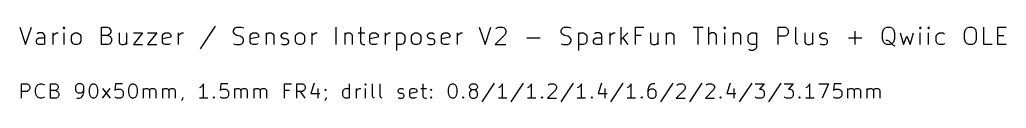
# Model space of a CAD drawing. Header units: millimetres. Extents: x -21 to 135, y 2 to 105.
# Drawn here: x -21.25 to 18.12, y 94.5 to 97.52 of the extents above; entities that cross this region are included whole.
import ezdxf

# ---------------------------------------------------------------- set-up
doc = ezdxf.new("R2010")
doc.units = ezdxf.units.MM
doc.layers.add('F.Silkscreen', color=41, linetype='CONTINUOUS', true_color=0xf2eda1)

msp = doc.modelspace()

# ---------------------------------------------------------------- linework, layer by layer
at = {"layer": 'F.Silkscreen', "linetype": 'CONTINUOUS'}
for p, q in [((-21.247631, 97.482407), (-21.014297, 96.782407)), ((-21.014297, 96.782407), (-20.780964, 97.482407)), ((-20.480964, 97.249074), (-20.547631, 97.21574)), ((-20.347631, 97.249074), (-20.480964, 97.249074)), ((-20.280964, 97.21574), (-20.347631, 97.249074)), ((-19.914298, 96.782407), (-19.914298, 97.249074)), ((-19.847631, 97.21574), (-19.780964, 97.249074)), ((-19.780964, 97.249074), (-19.714298, 97.249074)), ((-19.480965, 97.482407), (-19.514298, 97.449074)), ((-19.514298, 97.449074), (-19.480965, 97.41574)), ((-19.447631, 97.449074), (-19.480965, 97.482407)), ((-19.480965, 97.482407), (-19.480965, 97.41574)), ((-19.480965, 97.41574), (-19.447631, 97.449074)), ((-19.480965, 96.782407), (-19.480965, 97.249074)), ((-19.114298, 97.21574), (-19.047632, 97.249074)), ((-19.047632, 97.249074), (-18.947632, 97.249074)), ((-18.947632, 97.249074), (-18.880965, 97.21574)), ((-17.980966, 96.782407), (-17.980966, 97.482407)), ((-17.980966, 97.482407), (-17.747632, 97.482407)), ((-17.747632, 97.482407), (-17.680966, 97.449074)), ((-17.680966, 97.449074), (-17.647632, 97.41574)), ((-17.647632, 97.41574), (-17.614299, 97.349074)), ((-17.614299, 97.282407), (-17.647632, 97.21574)), ((-17.614299, 97.349074), (-17.614299, 97.282407)), ((-17.280966, 97.249074), (-17.280966, 96.882407)), ((-16.980966, 97.249074), (-16.980966, 96.782407)), ((-16.714299, 97.249074), (-16.347633, 97.249074)), ((-16.347633, 97.249074), (-16.714299, 96.782407)), ((-16.147632, 97.249074), (-15.780966, 97.249074)), ((-15.780966, 97.249074), (-16.147632, 96.782407)), ((-15.514299, 97.21574), (-15.447632, 97.249074)), ((-15.447632, 97.249074), (-15.314299, 97.249074)), ((-15.314299, 97.249074), (-15.247632, 97.21574)), ((-14.914299, 96.782407), (-14.914299, 97.249074)), ((-14.847632, 97.21574), (-14.780965, 97.249074)), ((-14.780965, 97.249074), (-14.714299, 97.249074)), ((-13.447633, 97.51574), (-14.047633, 96.61574)), ((-12.7143, 97.349074), (-12.680967, 97.41574)), ((-12.7143, 97.282407), (-12.7143, 97.349074)), ((-12.680967, 97.21574), (-12.7143, 97.282407)), ((-12.680967, 97.41574), (-12.647633, 97.449074)), ((-12.647633, 97.449074), (-12.580967, 97.482407)), ((-12.580967, 97.482407), (-12.4143, 97.482407)), ((-12.4143, 97.482407), (-12.3143, 97.449074)), ((-12.0143, 97.21574), (-11.947633, 97.249074)), ((-11.947633, 97.249074), (-11.8143, 97.249074)), ((-11.8143, 97.249074), (-11.747633, 97.21574)), ((-11.4143, 97.249074), (-11.4143, 96.782407)), ((-11.380966, 97.21574), (-11.3143, 97.249074)), ((-11.3143, 97.249074), (-11.2143, 97.249074)), ((-11.2143, 97.249074), (-11.147633, 97.21574)), ((-10.780967, 97.21574), (-10.7143, 97.249074)), ((-10.7143, 97.249074), (-10.6143, 97.249074)), ((-10.6143, 97.249074), (-10.547633, 97.21574)), ((-10.180966, 97.21574), (-10.1143, 97.249074)), ((-10.1143, 97.249074), (-10.0143, 97.249074)), ((-10.0143, 97.249074), (-9.947633, 97.21574)), ((-9.580967, 96.782407), (-9.580967, 97.249074)), ((-9.5143, 97.21574), (-9.447633, 97.249074)), ((-9.447633, 97.249074), (-9.380967, 97.249074)), ((-8.614301, 96.782407), (-8.614301, 97.482407)), ((-8.280968, 97.249074), (-8.280968, 96.782407)), ((-8.247634, 97.21574), (-8.180968, 97.249074)), ((-8.180968, 97.249074), (-8.080968, 97.249074)), ((-8.080968, 97.249074), (-8.014301, 97.21574)), ((-7.747635, 97.249074), (-7.480968, 97.249074)), ((-7.647635, 97.482407), (-7.647635, 96.882407)), ((-7.247635, 97.21574), (-7.180968, 97.249074)), ((-7.180968, 97.249074), (-7.047635, 97.249074)), ((-7.047635, 97.249074), (-6.980968, 97.21574)), ((-6.647635, 96.782407), (-6.647635, 97.249074)), ((-6.580968, 97.21574), (-6.514301, 97.249074)), ((-6.514301, 97.249074), (-6.447635, 97.249074)), ((-6.214302, 97.249074), (-6.214302, 96.549074)), ((-6.214302, 97.21574), (-6.147635, 97.249074)), ((-6.147635, 97.249074), (-6.014302, 97.249074)), ((-6.014302, 97.249074), (-5.947635, 97.21574)), ((-5.547635, 97.21574), (-5.480969, 97.249074)), ((-5.480969, 97.249074), (-5.380969, 97.249074)), ((-5.380969, 97.249074), (-5.314302, 97.21574)), ((-4.947636, 97.21574), (-4.880969, 97.249074)), ((-4.880969, 97.249074), (-4.780969, 97.249074)), ((-4.780969, 97.249074), (-4.714302, 97.21574)), ((-4.380969, 97.21574), (-4.314302, 97.249074)), ((-4.314302, 97.249074), (-4.180969, 97.249074)), ((-4.180969, 97.249074), (-4.114302, 97.21574)), ((-3.780969, 96.782407), (-3.780969, 97.249074)), ((-3.714302, 97.21574), (-3.647635, 97.249074)), ((-3.647635, 97.249074), (-3.580969, 97.249074)), ((-2.914303, 97.482407), (-2.680969, 96.782407)), ((-2.680969, 96.782407), (-2.447636, 97.482407)), ((-2.247636, 97.41574), (-2.214303, 97.449074)), ((-2.214303, 97.449074), (-2.147636, 97.482407)), ((-2.147636, 97.482407), (-1.980969, 97.482407)), ((-1.980969, 97.482407), (-1.914303, 97.449074)), ((-1.914303, 97.449074), (-1.880969, 97.41574)), ((-1.880969, 97.41574), (-1.847636, 97.349074)), ((-1.847636, 97.282407), (-1.880969, 97.182407)), ((-1.847636, 97.349074), (-1.847636, 97.282407)), ((0.352364, 97.349074), (0.385697, 97.41574)), ((0.352364, 97.282407), (0.352364, 97.349074)), ((0.385697, 97.21574), (0.352364, 97.282407)), ((0.385697, 97.41574), (0.419031, 97.449074)), ((0.419031, 97.449074), (0.485697, 97.482407)), ((0.485697, 97.482407), (0.652364, 97.482407)), ((0.652364, 97.482407), (0.752364, 97.449074)), ((1.052364, 97.249074), (1.052364, 96.549074)), ((1.052364, 97.21574), (1.119031, 97.249074)), ((1.119031, 97.249074), (1.252364, 97.249074)), ((1.252364, 97.249074), (1.319031, 97.21574)), ((1.752364, 97.249074), (1.685697, 97.21574)), ((1.885697, 97.249074), (1.752364, 97.249074)), ((1.952364, 97.21574), (1.885697, 97.249074)), ((2.31903, 96.782407), (2.31903, 97.249074)), ((2.385697, 97.21574), (2.452364, 97.249074)), ((2.452364, 97.249074), (2.51903, 97.249074)), ((2.752363, 96.782407), (2.752363, 97.482407)), ((3.01903, 97.249074), (2.752363, 96.982407)), ((3.31903, 96.782407), (3.31903, 97.482407)), ((3.31903, 97.482407), (3.652364, 97.482407)), ((3.91903, 97.249074), (3.91903, 96.882407)), ((4.21903, 97.249074), (4.21903, 96.782407)), ((4.552363, 97.249074), (4.552363, 96.782407)), ((4.585697, 97.21574), (4.652363, 97.249074)), ((4.652363, 97.249074), (4.752363, 97.249074)), ((4.752363, 97.249074), (4.81903, 97.21574)), ((5.619029, 97.482407), (6.019029, 97.482407)), ((5.819029, 96.782407), (5.819029, 97.482407)), ((6.252362, 96.782407), (6.252362, 97.482407)), ((6.352362, 97.249074), (6.285696, 97.21574)), ((6.452362, 97.249074), (6.352362, 97.249074)), ((6.519029, 97.21574), (6.452362, 97.249074)), ((6.885695, 97.482407), (6.852362, 97.449074)), ((6.852362, 97.449074), (6.885695, 97.41574)), ((6.919029, 97.449074), (6.885695, 97.482407)), ((6.885695, 97.482407), (6.885695, 97.41574)), ((6.885695, 97.41574), (6.919029, 97.449074)), ((6.885695, 96.782407), (6.885695, 97.249074)), ((7.219028, 97.249074), (7.219028, 96.782407)), ((7.252362, 97.21574), (7.319028, 97.249074)), ((7.319028, 97.249074), (7.419028, 97.249074)), ((7.419028, 97.249074), (7.485695, 97.21574)), ((7.885695, 97.21574), (7.952361, 97.249074)), ((7.952361, 97.249074), (8.085695, 97.249074)), ((8.085695, 97.249074), (8.152361, 97.21574)), ((8.152361, 97.249074), (8.152361, 96.682407)), ((9.019027, 96.782407), (9.019027, 97.482407)), ((9.019027, 97.482407), (9.285694, 97.482407)), ((9.285694, 97.482407), (9.352361, 97.449074)), ((9.352361, 97.449074), (9.385694, 97.41574)), ((9.385694, 97.41574), (9.419027, 97.349074)), ((9.419027, 97.249074), (9.385694, 97.182407)), ((9.419027, 97.349074), (9.419027, 97.249074)), ((9.719027, 96.882407), (9.719027, 97.482407)), ((10.085694, 97.249074), (10.085694, 96.882407)), ((10.385694, 97.249074), (10.385694, 96.782407)), ((10.719027, 97.21574), (10.785694, 97.249074)), ((10.785694, 97.249074), (10.885694, 97.249074)), ((10.885694, 97.249074), (10.952361, 97.21574)), ((12.085694, 96.782407), (12.085694, 97.31574)), ((13.185694, 97.249074), (13.219027, 97.382407)), ((13.185694, 97.01574), (13.185694, 97.249074)), ((13.219027, 97.382407), (13.285694, 97.449074)), ((13.285694, 97.449074), (13.352361, 97.482407)), ((13.352361, 97.482407), (13.485694, 97.482407)), ((13.485694, 97.482407), (13.552361, 97.449074)), ((13.552361, 97.449074), (13.619027, 97.382407)), ((13.619027, 97.382407), (13.652361, 97.249074)), ((13.652361, 97.249074), (13.652361, 97.01574)), ((13.885694, 97.249074), (14.019027, 96.782407)), ((14.285694, 96.782407), (14.419027, 97.249074)), ((14.685693, 97.482407), (14.65236, 97.449074)), ((14.65236, 97.449074), (14.685693, 97.41574)), ((14.719027, 97.449074), (14.685693, 97.482407)), ((14.685693, 97.482407), (14.685693, 97.41574)), ((14.685693, 97.41574), (14.719027, 97.449074)), ((14.685693, 96.782407), (14.685693, 97.249074)), ((15.019026, 97.482407), (14.985693, 97.449074)), ((14.985693, 97.449074), (15.019026, 97.41574)), ((15.05236, 97.449074), (15.019026, 97.482407)), ((15.019026, 97.482407), (15.019026, 97.41574)), ((15.019026, 97.41574), (15.05236, 97.449074)), ((15.019026, 96.782407), (15.019026, 97.249074)), ((15.385693, 97.21574), (15.452359, 97.249074)), ((15.452359, 97.249074), (15.585693, 97.249074)), ((15.585693, 97.249074), (15.652359, 97.21574)), ((16.452359, 97.249074), (16.485692, 97.382407)), ((16.452359, 97.01574), (16.452359, 97.249074)), ((16.485692, 97.382407), (16.552359, 97.449074)), ((16.552359, 97.449074), (16.619026, 97.482407)), ((16.619026, 97.482407), (16.752359, 97.482407)), ((16.752359, 97.482407), (16.819026, 97.449074)), ((16.819026, 97.449074), (16.885692, 97.382407)), ((16.885692, 97.382407), (16.919026, 97.249074)), ((16.919026, 97.249074), (16.919026, 97.01574)), ((17.219025, 96.782407), (17.219025, 97.482407)), ((17.785692, 96.782407), (17.785692, 97.482407)), ((17.785692, 97.482407), (18.119026, 97.482407)), ((-20.580964, 96.949074), (-20.547631, 97.01574)), ((-20.580964, 96.882407), (-20.580964, 96.949074)), ((-20.547631, 96.81574), (-20.580964, 96.882407)), ((-20.547631, 97.01574), (-20.480964, 97.049074)), ((-20.480964, 97.049074), (-20.314297, 97.049074)), ((-20.314297, 97.049074), (-20.247631, 97.082407)), ((-20.247631, 97.149074), (-20.280964, 97.21574)), ((-20.247631, 96.782407), (-20.247631, 97.149074)), ((-19.914298, 97.11574), (-19.880964, 97.182407)), ((-19.880964, 97.182407), (-19.847631, 97.21574)), ((-19.180965, 97.11574), (-19.147632, 97.182407)), ((-19.180965, 96.91574), (-19.180965, 97.11574)), ((-19.147632, 96.849074), (-19.180965, 96.91574)), ((-19.147632, 97.182407), (-19.114298, 97.21574)), ((-19.114298, 96.81574), (-19.147632, 96.849074)), ((-18.880965, 97.21574), (-18.847632, 97.182407)), ((-18.847632, 96.849074), (-18.880965, 96.81574)), ((-18.847632, 97.182407), (-18.814298, 97.11574)), ((-18.814298, 96.91574), (-18.847632, 96.849074)), ((-18.814298, 97.11574), (-18.814298, 96.91574)), ((-17.747632, 97.149074), (-17.980966, 97.149074)), ((-17.680966, 97.182407), (-17.747632, 97.149074)), ((-17.747632, 97.149074), (-17.647632, 97.11574)), ((-17.647632, 97.21574), (-17.680966, 97.182407)), ((-17.647632, 97.11574), (-17.614299, 97.082407)), ((-17.614299, 96.849074), (-17.647632, 96.81574)), ((-17.614299, 97.082407), (-17.580966, 97.01574)), ((-17.580966, 96.91574), (-17.614299, 96.849074)), ((-17.580966, 97.01574), (-17.580966, 96.91574)), ((-17.280966, 96.882407), (-17.247632, 96.81574)), ((-17.014299, 96.81574), (-16.980966, 96.849074)), ((-15.547632, 97.149074), (-15.514299, 97.21574)), ((-15.547632, 96.882407), (-15.547632, 97.149074)), ((-15.214299, 97.082407), (-15.547632, 97.01574)), ((-15.514299, 96.81574), (-15.547632, 96.882407)), ((-15.247632, 97.21574), (-15.214299, 97.149074)), ((-15.214299, 97.149074), (-15.214299, 97.082407)), ((-14.914299, 97.11574), (-14.880965, 97.182407)), ((-14.880965, 97.182407), (-14.847632, 97.21574)), ((-12.647633, 97.182407), (-12.680967, 97.21574)), ((-12.580967, 97.149074), (-12.647633, 97.182407)), ((-12.447633, 97.11574), (-12.580967, 97.149074)), ((-12.380967, 97.082407), (-12.447633, 97.11574)), ((-12.347633, 97.049074), (-12.380967, 97.082407)), ((-12.380967, 96.81574), (-12.347633, 96.849074)), ((-12.3143, 96.982407), (-12.347633, 97.049074)), ((-12.347633, 96.849074), (-12.3143, 96.91574)), ((-12.3143, 96.91574), (-12.3143, 96.982407)), ((-12.047633, 97.149074), (-12.0143, 97.21574)), ((-12.047633, 96.882407), (-12.047633, 97.149074)), ((-11.7143, 97.082407), (-12.047633, 97.01574)), ((-12.0143, 96.81574), (-12.047633, 96.882407)), ((-11.747633, 97.21574), (-11.7143, 97.149074)), ((-11.7143, 97.149074), (-11.7143, 97.082407)), ((-11.4143, 97.182407), (-11.380966, 97.21574)), ((-11.147633, 97.21574), (-11.1143, 97.149074)), ((-11.1143, 97.149074), (-11.1143, 96.782407)), ((-10.8143, 97.149074), (-10.780967, 97.21574)), ((-10.8143, 97.11574), (-10.8143, 97.149074)), ((-10.780967, 97.049074), (-10.8143, 97.11574)), ((-10.7143, 97.01574), (-10.780967, 97.049074)), ((-10.6143, 97.01574), (-10.7143, 97.01574)), ((-10.547633, 96.982407), (-10.6143, 97.01574)), ((-10.5143, 96.91574), (-10.547633, 96.982407)), ((-10.547633, 96.81574), (-10.5143, 96.882407)), ((-10.5143, 96.882407), (-10.5143, 96.91574)), ((-10.247633, 97.11574), (-10.2143, 97.182407)), ((-10.247633, 96.91574), (-10.247633, 97.11574)), ((-10.2143, 96.849074), (-10.247633, 96.91574)), ((-10.2143, 97.182407), (-10.180966, 97.21574)), ((-10.180966, 96.81574), (-10.2143, 96.849074)), ((-9.947633, 97.21574), (-9.9143, 97.182407)), ((-9.9143, 96.849074), (-9.947633, 96.81574)), ((-9.9143, 97.182407), (-9.880966, 97.11574)), ((-9.880966, 96.91574), (-9.9143, 96.849074)), ((-9.880966, 97.11574), (-9.880966, 96.91574)), ((-9.580967, 97.11574), (-9.547633, 97.182407)), ((-9.547633, 97.182407), (-9.5143, 97.21574)), ((-8.280968, 97.182407), (-8.247634, 97.21574)), ((-8.014301, 97.21574), (-7.980968, 97.149074)), ((-7.980968, 97.149074), (-7.980968, 96.782407)), ((-7.647635, 96.882407), (-7.614301, 96.81574)), ((-7.280968, 97.149074), (-7.247635, 97.21574)), ((-7.280968, 96.882407), (-7.280968, 97.149074)), ((-6.947635, 97.082407), (-7.280968, 97.01574)), ((-7.247635, 96.81574), (-7.280968, 96.882407)), ((-6.980968, 97.21574), (-6.947635, 97.149074)), ((-6.947635, 97.149074), (-6.947635, 97.082407)), ((-6.647635, 97.11574), (-6.614301, 97.182407)), ((-6.614301, 97.182407), (-6.580968, 97.21574)), ((-5.947635, 97.21574), (-5.914302, 97.182407)), ((-5.914302, 96.849074), (-5.947635, 96.81574)), ((-5.914302, 97.182407), (-5.880968, 97.11574)), ((-5.880968, 96.91574), (-5.914302, 96.849074)), ((-5.880968, 97.11574), (-5.880968, 96.91574)), ((-5.614302, 97.11574), (-5.580969, 97.182407)), ((-5.614302, 96.91574), (-5.614302, 97.11574)), ((-5.580969, 96.849074), (-5.614302, 96.91574)), ((-5.580969, 97.182407), (-5.547635, 97.21574)), ((-5.547635, 96.81574), (-5.580969, 96.849074)), ((-5.314302, 97.21574), (-5.280969, 97.182407)), ((-5.280969, 96.849074), (-5.314302, 96.81574)), ((-5.280969, 97.182407), (-5.247635, 97.11574)), ((-5.247635, 96.91574), (-5.280969, 96.849074)), ((-5.247635, 97.11574), (-5.247635, 96.91574)), ((-4.980969, 97.149074), (-4.947636, 97.21574)), ((-4.980969, 97.11574), (-4.980969, 97.149074)), ((-4.947636, 97.049074), (-4.980969, 97.11574)), ((-4.880969, 97.01574), (-4.947636, 97.049074)), ((-4.780969, 97.01574), (-4.880969, 97.01574)), ((-4.714302, 96.982407), (-4.780969, 97.01574)), ((-4.680969, 96.91574), (-4.714302, 96.982407)), ((-4.714302, 96.81574), (-4.680969, 96.882407)), ((-4.680969, 96.882407), (-4.680969, 96.91574)), ((-4.414302, 97.149074), (-4.380969, 97.21574)), ((-4.414302, 96.882407), (-4.414302, 97.149074)), ((-4.080969, 97.082407), (-4.414302, 97.01574)), ((-4.380969, 96.81574), (-4.414302, 96.882407)), ((-4.114302, 97.21574), (-4.080969, 97.149074)), ((-4.080969, 97.149074), (-4.080969, 97.082407)), ((-3.780969, 97.11574), (-3.747635, 97.182407)), ((-3.747635, 97.182407), (-3.714302, 97.21574)), ((-1.880969, 97.182407), (-2.280969, 96.782407)), ((-1.014303, 97.049074), (-0.480969, 97.049074)), ((0.419031, 97.182407), (0.385697, 97.21574)), ((0.485697, 97.149074), (0.419031, 97.182407)), ((0.619031, 97.11574), (0.485697, 97.149074)), ((0.685697, 97.082407), (0.619031, 97.11574)), ((0.719031, 97.049074), (0.685697, 97.082407)), ((0.685697, 96.81574), (0.719031, 96.849074)), ((0.752364, 96.982407), (0.719031, 97.049074)), ((0.719031, 96.849074), (0.752364, 96.91574)), ((0.752364, 96.91574), (0.752364, 96.982407)), ((1.319031, 97.21574), (1.352364, 97.182407)), ((1.352364, 96.849074), (1.319031, 96.81574)), ((1.352364, 97.182407), (1.385698, 97.11574)), ((1.385698, 96.91574), (1.352364, 96.849074)), ((1.385698, 97.11574), (1.385698, 96.91574)), ((1.652364, 96.949074), (1.685697, 97.01574)), ((1.652364, 96.882407), (1.652364, 96.949074)), ((1.685697, 96.81574), (1.652364, 96.882407)), ((1.685697, 97.01574), (1.752364, 97.049074)), ((1.752364, 97.049074), (1.919031, 97.049074)), ((1.919031, 97.049074), (1.985697, 97.082407)), ((1.985697, 97.149074), (1.952364, 97.21574)), ((1.985697, 96.782407), (1.985697, 97.149074)), ((2.31903, 97.11574), (2.352364, 97.182407)), ((2.352364, 97.182407), (2.385697, 97.21574)), ((2.81903, 97.049074), (3.01903, 96.782407)), ((3.552364, 97.149074), (3.31903, 97.149074)), ((3.91903, 96.882407), (3.952364, 96.81574)), ((4.185697, 96.81574), (4.21903, 96.849074)), ((4.552363, 97.182407), (4.585697, 97.21574)), ((4.81903, 97.21574), (4.852363, 97.149074)), ((4.852363, 97.149074), (4.852363, 96.782407)), ((6.285696, 97.21574), (6.252362, 97.182407)), ((6.552362, 97.149074), (6.519029, 97.21574)), ((6.552362, 96.782407), (6.552362, 97.149074)), ((7.219028, 97.182407), (7.252362, 97.21574)), ((7.485695, 97.21574), (7.519028, 97.149074)), ((7.519028, 97.149074), (7.519028, 96.782407)), ((7.819028, 97.11574), (7.852361, 97.182407)), ((7.819028, 96.91574), (7.819028, 97.11574)), ((7.852361, 96.849074), (7.819028, 96.91574)), ((7.852361, 97.182407), (7.885695, 97.21574)), ((7.885695, 96.81574), (7.852361, 96.849074)), ((9.285694, 97.11574), (9.019027, 97.11574)), ((9.352361, 97.149074), (9.285694, 97.11574)), ((9.385694, 97.182407), (9.352361, 97.149074)), ((9.752361, 96.81574), (9.719027, 96.882407)), ((10.085694, 96.882407), (10.119028, 96.81574)), ((10.352361, 96.81574), (10.385694, 96.849074)), ((10.685694, 97.149074), (10.719027, 97.21574)), ((10.685694, 97.11574), (10.685694, 97.149074)), ((10.719027, 97.049074), (10.685694, 97.11574)), ((10.785694, 97.01574), (10.719027, 97.049074)), ((10.885694, 97.01574), (10.785694, 97.01574)), ((10.952361, 96.982407), (10.885694, 97.01574)), ((10.985694, 96.91574), (10.952361, 96.982407)), ((10.952361, 96.81574), (10.985694, 96.882407)), ((10.985694, 96.882407), (10.985694, 96.91574)), ((11.819027, 97.049074), (12.352361, 97.049074)), ((13.219027, 96.882407), (13.185694, 97.01574)), ((13.285694, 96.81574), (13.219027, 96.882407)), ((13.385694, 96.949074), (13.319027, 96.949074)), ((13.452361, 96.91574), (13.385694, 96.949074)), ((13.552361, 96.81574), (13.452361, 96.91574)), ((13.619027, 96.882407), (13.552361, 96.81574)), ((13.652361, 97.01574), (13.619027, 96.882407)), ((14.019027, 96.782407), (14.15236, 97.11574)), ((14.15236, 97.11574), (14.285694, 96.782407)), ((15.319026, 97.11574), (15.352359, 97.182407)), ((15.319026, 96.91574), (15.319026, 97.11574)), ((15.352359, 96.849074), (15.319026, 96.91574)), ((15.352359, 97.182407), (15.385693, 97.21574)), ((15.385693, 96.81574), (15.352359, 96.849074)), ((16.485692, 96.882407), (16.452359, 97.01574)), ((16.552359, 96.81574), (16.485692, 96.882407)), ((16.885692, 96.882407), (16.819026, 96.81574)), ((16.919026, 97.01574), (16.885692, 96.882407)), ((17.785692, 97.149074), (18.019026, 97.149074)), ((-20.480964, 96.782407), (-20.547631, 96.81574)), ((-20.314297, 96.782407), (-20.480964, 96.782407)), ((-20.247631, 96.81574), (-20.314297, 96.782407)), ((-19.047632, 96.782407), (-19.114298, 96.81574)), ((-18.947632, 96.782407), (-19.047632, 96.782407)), ((-18.880965, 96.81574), (-18.947632, 96.782407)), ((-17.714299, 96.782407), (-17.980966, 96.782407)), ((-17.647632, 96.81574), (-17.714299, 96.782407)), ((-17.247632, 96.81574), (-17.180966, 96.782407)), ((-17.180966, 96.782407), (-17.080966, 96.782407)), ((-17.080966, 96.782407), (-17.014299, 96.81574)), ((-16.714299, 96.782407), (-16.347633, 96.782407)), ((-16.147632, 96.782407), (-15.780966, 96.782407)), ((-15.447632, 96.782407), (-15.514299, 96.81574)), ((-15.314299, 96.782407), (-15.447632, 96.782407)), ((-15.247632, 96.81574), (-15.314299, 96.782407)), ((-12.7143, 96.81574), (-12.6143, 96.782407)), ((-12.6143, 96.782407), (-12.447633, 96.782407)), ((-12.447633, 96.782407), (-12.380967, 96.81574)), ((-11.947633, 96.782407), (-12.0143, 96.81574)), ((-11.8143, 96.782407), (-11.947633, 96.782407)), ((-11.747633, 96.81574), (-11.8143, 96.782407)), ((-10.8143, 96.81574), (-10.747633, 96.782407)), ((-10.747633, 96.782407), (-10.6143, 96.782407)), ((-10.6143, 96.782407), (-10.547633, 96.81574)), ((-10.1143, 96.782407), (-10.180966, 96.81574)), ((-10.0143, 96.782407), (-10.1143, 96.782407)), ((-9.947633, 96.81574), (-10.0143, 96.782407)), ((-7.614301, 96.81574), (-7.547635, 96.782407)), ((-7.547635, 96.782407), (-7.480968, 96.782407)), ((-7.180968, 96.782407), (-7.247635, 96.81574)), ((-7.047635, 96.782407), (-7.180968, 96.782407)), ((-6.980968, 96.81574), (-7.047635, 96.782407)), ((-6.147635, 96.782407), (-6.214302, 96.81574)), ((-6.014302, 96.782407), (-6.147635, 96.782407)), ((-5.947635, 96.81574), (-6.014302, 96.782407)), ((-5.480969, 96.782407), (-5.547635, 96.81574)), ((-5.380969, 96.782407), (-5.480969, 96.782407)), ((-5.314302, 96.81574), (-5.380969, 96.782407)), ((-4.980969, 96.81574), (-4.914302, 96.782407)), ((-4.914302, 96.782407), (-4.780969, 96.782407)), ((-4.780969, 96.782407), (-4.714302, 96.81574)), ((-4.314302, 96.782407), (-4.380969, 96.81574)), ((-4.180969, 96.782407), (-4.314302, 96.782407)), ((-4.114302, 96.81574), (-4.180969, 96.782407)), ((-2.280969, 96.782407), (-1.847636, 96.782407)), ((0.352364, 96.81574), (0.452364, 96.782407)), ((0.452364, 96.782407), (0.619031, 96.782407)), ((0.619031, 96.782407), (0.685697, 96.81574)), ((1.119031, 96.782407), (1.052364, 96.81574)), ((1.252364, 96.782407), (1.119031, 96.782407)), ((1.319031, 96.81574), (1.252364, 96.782407)), ((1.752364, 96.782407), (1.685697, 96.81574)), ((1.919031, 96.782407), (1.752364, 96.782407)), ((1.985697, 96.81574), (1.919031, 96.782407)), ((3.952364, 96.81574), (4.01903, 96.782407)), ((4.01903, 96.782407), (4.11903, 96.782407)), ((4.11903, 96.782407), (4.185697, 96.81574)), ((7.919028, 96.549074), (7.852361, 96.582407)), ((7.952361, 96.782407), (7.885695, 96.81574)), ((8.019028, 96.549074), (7.919028, 96.549074)), ((8.085695, 96.782407), (7.952361, 96.782407)), ((8.085695, 96.582407), (8.019028, 96.549074)), ((8.152361, 96.81574), (8.085695, 96.782407)), ((8.119028, 96.61574), (8.085695, 96.582407)), ((8.152361, 96.682407), (8.119028, 96.61574)), ((9.819027, 96.782407), (9.752361, 96.81574)), ((10.119028, 96.81574), (10.185694, 96.782407)), ((10.185694, 96.782407), (10.285694, 96.782407)), ((10.285694, 96.782407), (10.352361, 96.81574)), ((10.685694, 96.81574), (10.752361, 96.782407)), ((10.752361, 96.782407), (10.885694, 96.782407)), ((10.885694, 96.782407), (10.952361, 96.81574)), ((13.352361, 96.782407), (13.285694, 96.81574)), ((13.485694, 96.782407), (13.352361, 96.782407)), ((13.552361, 96.81574), (13.485694, 96.782407)), ((13.619027, 96.749074), (13.552361, 96.81574)), ((13.685694, 96.71574), (13.619027, 96.749074)), ((15.452359, 96.782407), (15.385693, 96.81574)), ((15.585693, 96.782407), (15.452359, 96.782407)), ((15.652359, 96.81574), (15.585693, 96.782407)), ((16.619026, 96.782407), (16.552359, 96.81574)), ((16.752359, 96.782407), (16.619026, 96.782407)), ((16.819026, 96.81574), (16.752359, 96.782407)), ((17.552359, 96.782407), (17.219025, 96.782407)), ((18.119026, 96.782407), (17.785692, 96.782407)), ((-21.176202, 94.637921), (-21.176202, 95.217921)), ((-21.176202, 95.217921), (-20.95525, 95.217921)), ((-20.95525, 94.914112), (-21.176202, 94.914112)), ((-20.95525, 95.217921), (-20.900012, 95.190302)), ((-20.900012, 94.941731), (-20.95525, 94.914112)), ((-20.900012, 95.190302), (-20.872393, 95.162683)), ((-20.872393, 94.96935), (-20.900012, 94.941731)), ((-20.872393, 95.162683), (-20.844774, 95.107445)), ((-20.844774, 95.024588), (-20.872393, 94.96935)), ((-20.844774, 95.107445), (-20.844774, 95.024588)), ((-20.623821, 94.96935), (-20.596202, 95.079826)), ((-20.623821, 94.886493), (-20.623821, 94.96935)), ((-20.596202, 94.776017), (-20.623821, 94.886493)), ((-20.596202, 95.079826), (-20.568583, 95.135064)), ((-20.568583, 95.135064), (-20.513345, 95.190302)), ((-20.513345, 95.190302), (-20.430488, 95.217921)), ((-20.430488, 95.217921), (-20.37525, 95.217921)), ((-20.37525, 95.217921), (-20.292393, 95.190302)), ((-20.292393, 95.190302), (-20.264774, 95.162683)), ((-20.016202, 94.637921), (-20.016202, 95.217921)), ((-20.016202, 95.217921), (-19.822869, 95.217921)), ((-19.822869, 94.941731), (-20.016202, 94.941731)), ((-19.822869, 95.217921), (-19.767631, 95.190302)), ((-19.767631, 94.96935), (-19.822869, 94.941731)), ((-19.822869, 94.941731), (-19.740012, 94.914112)), ((-19.767631, 95.190302), (-19.740012, 95.162683)), ((-19.740012, 94.996969), (-19.767631, 94.96935)), ((-19.740012, 95.162683), (-19.712393, 95.107445)), ((-19.712393, 95.052207), (-19.740012, 94.996969)), ((-19.740012, 94.914112), (-19.712393, 94.886493)), ((-19.712393, 95.107445), (-19.712393, 95.052207)), ((-19.712393, 94.886493), (-19.684774, 94.831255)), ((-18.994297, 95.162683), (-19.021916, 95.107445)), ((-19.021916, 95.107445), (-19.021916, 94.96935)), ((-19.021916, 94.96935), (-18.994297, 94.914112)), ((-18.966678, 95.190302), (-18.994297, 95.162683)), ((-18.994297, 94.914112), (-18.966678, 94.886493)), ((-18.91144, 95.217921), (-18.966678, 95.190302)), ((-18.966678, 94.886493), (-18.91144, 94.858874)), ((-18.800964, 95.217921), (-18.91144, 95.217921)), ((-18.745726, 95.190302), (-18.800964, 95.217921)), ((-18.800964, 94.858874), (-18.745726, 94.886493)), ((-18.718107, 95.162683), (-18.745726, 95.190302)), ((-18.745726, 94.886493), (-18.718107, 94.914112)), ((-18.690488, 95.107445), (-18.718107, 95.162683)), ((-18.718107, 94.914112), (-18.690488, 94.96935)), ((-18.718107, 94.776017), (-18.690488, 94.886493)), ((-18.690488, 94.886493), (-18.690488, 95.107445)), ((-18.469535, 94.996969), (-18.441916, 95.107445)), ((-18.469535, 94.858874), (-18.469535, 94.996969)), ((-18.441916, 95.107445), (-18.414297, 95.162683)), ((-18.414297, 95.162683), (-18.386678, 95.190302)), ((-18.386678, 95.190302), (-18.33144, 95.217921)), ((-18.33144, 95.217921), (-18.276202, 95.217921)), ((-18.276202, 95.217921), (-18.220964, 95.190302)), ((-18.220964, 95.190302), (-18.193345, 95.162683)), ((-18.193345, 95.162683), (-18.165726, 95.107445)), ((-18.165726, 95.107445), (-18.138107, 94.996969)), ((-18.138107, 94.996969), (-18.138107, 94.858874)), ((-17.944773, 94.637921), (-17.640964, 95.024588)), ((-17.944773, 95.024588), (-17.640964, 94.637921)), ((-17.420011, 95.217921), (-17.44763, 94.941731)), ((-17.44763, 94.941731), (-17.420011, 94.96935)), ((-17.143821, 95.217921), (-17.420011, 95.217921)), ((-17.420011, 94.96935), (-17.364773, 94.996969)), ((-17.364773, 94.996969), (-17.226678, 94.996969)), ((-17.226678, 94.996969), (-17.17144, 94.96935)), ((-17.17144, 94.96935), (-17.143821, 94.941731)), ((-17.143821, 94.941731), (-17.116202, 94.886493)), ((-17.116202, 94.886493), (-17.116202, 94.748398)), ((-16.895249, 94.996969), (-16.86763, 95.107445)), ((-16.895249, 94.858874), (-16.895249, 94.996969)), ((-16.86763, 95.107445), (-16.840011, 95.162683)), ((-16.840011, 95.162683), (-16.812392, 95.190302)), ((-16.812392, 95.190302), (-16.757154, 95.217921)), ((-16.757154, 95.217921), (-16.701916, 95.217921)), ((-16.701916, 95.217921), (-16.646678, 95.190302)), ((-16.646678, 95.190302), (-16.619059, 95.162683)), ((-16.619059, 95.162683), (-16.59144, 95.107445)), ((-16.59144, 95.107445), (-16.563821, 94.996969)), ((-16.563821, 94.996969), (-16.563821, 94.858874)), ((-16.315249, 94.637921), (-16.315249, 95.024588)), ((-16.315249, 94.96935), (-16.28763, 94.996969)), ((-16.28763, 94.996969), (-16.232392, 95.024588)), ((-16.232392, 95.024588), (-16.149535, 95.024588)), ((-16.149535, 95.024588), (-16.094297, 94.996969)), ((-16.094297, 94.996969), (-16.066678, 94.941731)), ((-16.066678, 94.941731), (-16.039059, 94.996969)), ((-16.066678, 94.941731), (-16.066678, 94.637921)), ((-16.039059, 94.996969), (-15.983821, 95.024588)), ((-15.983821, 95.024588), (-15.900964, 95.024588)), ((-15.900964, 95.024588), (-15.845725, 94.996969)), ((-15.845725, 94.996969), (-15.818106, 94.941731)), ((-15.818106, 94.941731), (-15.818106, 94.637921)), ((-15.541916, 94.637921), (-15.541916, 95.024588)), ((-15.541916, 94.96935), (-15.514297, 94.996969)), ((-15.514297, 94.996969), (-15.459059, 95.024588)), ((-15.459059, 95.024588), (-15.376202, 95.024588)), ((-15.376202, 95.024588), (-15.320964, 94.996969)), ((-15.320964, 94.996969), (-15.293345, 94.941731)), ((-15.293345, 94.941731), (-15.265726, 94.996969)), ((-15.293345, 94.941731), (-15.293345, 94.637921)), ((-15.265726, 94.996969), (-15.210488, 95.024588)), ((-15.210488, 95.024588), (-15.127631, 95.024588)), ((-15.127631, 95.024588), (-15.072392, 94.996969)), ((-15.072392, 94.996969), (-15.044773, 94.941731)), ((-15.044773, 94.941731), (-15.044773, 94.637921)), ((-14.022869, 95.079826), (-14.078107, 95.052207)), ((-13.967631, 95.135064), (-14.022869, 95.079826)), ((-13.912393, 95.217921), (-13.967631, 95.135064)), ((-13.912393, 94.637921), (-13.912393, 95.217921)), ((-13.221917, 95.217921), (-13.249536, 94.941731)), ((-13.249536, 94.941731), (-13.221917, 94.96935)), ((-12.945727, 95.217921), (-13.221917, 95.217921)), ((-13.221917, 94.96935), (-13.166679, 94.996969)), ((-13.166679, 94.996969), (-13.028584, 94.996969)), ((-13.028584, 94.996969), (-12.973346, 94.96935)), ((-12.973346, 94.96935), (-12.945727, 94.941731)), ((-12.945727, 94.941731), (-12.918108, 94.886493)), ((-12.918108, 94.886493), (-12.918108, 94.748398)), ((-12.669536, 94.637921), (-12.669536, 95.024588)), ((-12.669536, 94.96935), (-12.641917, 94.996969)), ((-12.641917, 94.996969), (-12.586679, 95.024588)), ((-12.586679, 95.024588), (-12.503822, 95.024588)), ((-12.503822, 95.024588), (-12.448584, 94.996969)), ((-12.448584, 94.996969), (-12.420965, 94.941731)), ((-12.420965, 94.941731), (-12.393346, 94.996969)), ((-12.420965, 94.941731), (-12.420965, 94.637921)), ((-12.393346, 94.996969), (-12.338108, 95.024588)), ((-12.338108, 95.024588), (-12.255251, 95.024588)), ((-12.255251, 95.024588), (-12.200012, 94.996969)), ((-12.200012, 94.996969), (-12.172393, 94.941731)), ((-12.172393, 94.941731), (-12.172393, 94.637921)), ((-11.896203, 94.637921), (-11.896203, 95.024588)), ((-11.896203, 94.96935), (-11.868584, 94.996969)), ((-11.868584, 94.996969), (-11.813346, 95.024588)), ((-11.813346, 95.024588), (-11.730489, 95.024588)), ((-11.730489, 95.024588), (-11.675251, 94.996969)), ((-11.675251, 94.996969), (-11.647632, 94.941731)), ((-11.647632, 94.941731), (-11.620013, 94.996969)), ((-11.647632, 94.941731), (-11.647632, 94.637921)), ((-11.620013, 94.996969), (-11.564775, 95.024588)), ((-11.564775, 95.024588), (-11.481918, 95.024588)), ((-11.481918, 95.024588), (-11.426679, 94.996969)), ((-11.426679, 94.996969), (-11.39906, 94.941731)), ((-11.39906, 94.941731), (-11.39906, 94.637921)), ((-10.680965, 94.637921), (-10.680965, 95.217921)), ((-10.680965, 95.217921), (-10.404775, 95.217921)), ((-10.487632, 94.941731), (-10.680965, 94.941731)), ((-10.183822, 94.637921), (-10.183822, 95.217921)), ((-10.183822, 95.217921), (-9.96287, 95.217921)), ((-9.96287, 94.914112), (-10.183822, 94.914112)), ((-9.852394, 94.637921), (-10.045727, 94.914112)), ((-9.96287, 95.217921), (-9.907632, 95.190302)), ((-9.907632, 94.941731), (-9.96287, 94.914112)), ((-9.907632, 95.190302), (-9.880013, 95.162683)), ((-9.880013, 94.96935), (-9.907632, 94.941731)), ((-9.880013, 95.162683), (-9.852394, 95.107445)), ((-9.852394, 95.024588), (-9.880013, 94.96935)), ((-9.852394, 95.107445), (-9.852394, 95.024588)), ((-9.493346, 95.24554), (-9.631441, 94.831255)), ((-9.355251, 95.024588), (-9.355251, 94.637921)), ((-9.07906, 94.96935), (-9.051441, 94.996969)), ((-9.051441, 94.941731), (-9.07906, 94.96935)), ((-9.051441, 94.996969), (-9.023822, 94.96935)), ((-9.051441, 94.996969), (-9.051441, 94.941731)), ((-9.023822, 94.96935), (-9.051441, 94.941731)), ((-8.360965, 94.914112), (-8.333346, 94.96935)), ((-8.360965, 94.748398), (-8.360965, 94.914112)), ((-8.333346, 94.96935), (-8.305727, 94.996969)), ((-8.305727, 94.996969), (-8.250489, 95.024588)), ((-8.250489, 95.024588), (-8.140013, 95.024588)), ((-8.140013, 95.024588), (-8.084775, 94.996969)), ((-8.084775, 94.637921), (-8.084775, 95.217921)), ((-7.808584, 94.637921), (-7.808584, 95.024588)), ((-7.808584, 94.914112), (-7.780965, 94.96935)), ((-7.780965, 94.96935), (-7.753346, 94.996969)), ((-7.753346, 94.996969), (-7.698108, 95.024588)), ((-7.698108, 95.024588), (-7.64287, 95.024588)), ((-7.449536, 95.217921), (-7.477155, 95.190302)), ((-7.477155, 95.190302), (-7.449536, 95.162683)), ((-7.421917, 95.190302), (-7.449536, 95.217921)), ((-7.449536, 95.217921), (-7.449536, 95.162683)), ((-7.449536, 95.162683), (-7.421917, 95.190302)), ((-7.449536, 94.637921), (-7.449536, 95.024588)), ((-7.173346, 94.720779), (-7.173346, 95.217921)), ((-6.869536, 94.720779), (-6.869536, 95.217921)), ((-6.15144, 94.941731), (-6.123821, 94.996969)), ((-6.15144, 94.914112), (-6.15144, 94.941731)), ((-6.123821, 94.858874), (-6.15144, 94.914112)), ((-6.123821, 94.996969), (-6.068583, 95.024588)), ((-6.068583, 95.024588), (-5.985726, 95.024588)), ((-5.985726, 95.024588), (-5.930488, 94.996969)), ((-5.681916, 94.941731), (-5.654297, 94.996969)), ((-5.681916, 94.720779), (-5.681916, 94.941731)), ((-5.405726, 94.886493), (-5.681916, 94.831255)), ((-5.654297, 94.996969), (-5.599059, 95.024588)), ((-5.599059, 95.024588), (-5.488583, 95.024588)), ((-5.488583, 95.024588), (-5.433345, 94.996969)), ((-5.433345, 94.996969), (-5.405726, 94.941731)), ((-5.405726, 94.941731), (-5.405726, 94.886493)), ((-5.240011, 95.024588), (-5.019059, 95.024588)), ((-5.157154, 95.217921), (-5.157154, 94.720779)), ((-4.853344, 94.96935), (-4.825725, 94.996969)), ((-4.825725, 94.941731), (-4.853344, 94.96935)), ((-4.825725, 94.996969), (-4.798106, 94.96935)), ((-4.825725, 94.996969), (-4.825725, 94.941731)), ((-4.798106, 94.96935), (-4.825725, 94.941731)), ((-4.135249, 94.996969), (-4.10763, 95.107445)), ((-4.135249, 94.858874), (-4.135249, 94.996969)), ((-4.10763, 95.107445), (-4.080011, 95.162683)), ((-4.080011, 95.162683), (-4.052392, 95.190302)), ((-4.052392, 95.190302), (-3.997154, 95.217921)), ((-3.997154, 95.217921), (-3.941916, 95.217921)), ((-3.941916, 95.217921), (-3.886678, 95.190302)), ((-3.886678, 95.190302), (-3.859059, 95.162683)), ((-3.859059, 95.162683), (-3.83144, 95.107445)), ((-3.83144, 95.107445), (-3.803821, 94.996969)), ((-3.803821, 94.996969), (-3.803821, 94.858874)), ((-3.306678, 95.107445), (-3.279059, 95.162683)), ((-3.306678, 95.079826), (-3.306678, 95.107445)), ((-3.279059, 95.024588), (-3.306678, 95.079826)), ((-3.279059, 94.914112), (-3.306678, 94.858874)), ((-3.279059, 95.162683), (-3.25144, 95.190302)), ((-3.25144, 94.996969), (-3.279059, 95.024588)), ((-3.25144, 94.941731), (-3.279059, 94.914112)), ((-3.25144, 95.190302), (-3.196202, 95.217921)), ((-3.196202, 94.96935), (-3.25144, 94.996969)), ((-3.196202, 94.96935), (-3.25144, 94.941731)), ((-3.196202, 95.217921), (-3.085726, 95.217921)), ((-3.085726, 94.96935), (-3.196202, 94.96935)), ((-3.085726, 95.217921), (-3.030488, 95.190302)), ((-3.030488, 94.996969), (-3.085726, 94.96935)), ((-3.030488, 94.941731), (-3.085726, 94.96935)), ((-3.030488, 95.190302), (-3.002869, 95.162683)), ((-3.002869, 95.024588), (-3.030488, 94.996969)), ((-3.002869, 94.914112), (-3.030488, 94.941731)), ((-3.002869, 95.162683), (-2.97525, 95.107445)), ((-2.97525, 95.079826), (-3.002869, 95.024588)), ((-2.97525, 94.858874), (-3.002869, 94.914112)), ((-2.97525, 95.107445), (-2.97525, 95.079826)), ((-2.312393, 95.24554), (-2.809535, 94.499826)), ((-2.09144, 95.079826), (-2.146678, 95.052207)), ((-2.036202, 95.135064), (-2.09144, 95.079826)), ((-1.980964, 95.217921), (-2.036202, 95.135064)), ((-1.980964, 94.637921), (-1.980964, 95.217921)), ((-1.152393, 95.24554), (-1.649535, 94.499826)), ((-0.93144, 95.079826), (-0.986678, 95.052207)), ((-0.876202, 95.135064), (-0.93144, 95.079826)), ((-0.820964, 95.217921), (-0.876202, 95.135064)), ((-0.820964, 94.637921), (-0.820964, 95.217921)), ((0.145702, 94.96935), (-0.185726, 94.637921)), ((-0.158107, 95.162683), (-0.130488, 95.190302)), ((-0.130488, 95.190302), (-0.07525, 95.217921)), ((-0.07525, 95.217921), (0.062845, 95.217921)), ((0.062845, 95.217921), (0.118083, 95.190302)), ((0.118083, 95.190302), (0.145702, 95.162683)), ((0.145702, 95.162683), (0.173321, 95.107445)), ((0.173321, 95.052207), (0.145702, 94.96935)), ((0.173321, 95.107445), (0.173321, 95.052207)), ((0.836178, 95.24554), (0.339036, 94.499826)), ((1.057131, 95.079826), (1.001893, 95.052207)), ((1.112369, 95.135064), (1.057131, 95.079826)), ((1.167607, 95.217921), (1.112369, 95.135064)), ((1.167607, 94.637921), (1.167607, 95.217921)), ((1.968559, 95.24554), (1.830464, 94.831255)), ((2.106654, 95.024588), (2.106654, 94.637921)), ((2.824749, 95.24554), (2.327607, 94.499826)), ((3.045702, 95.079826), (2.990464, 95.052207)), ((3.10094, 95.135064), (3.045702, 95.079826)), ((3.156178, 95.217921), (3.10094, 95.135064)), ((3.156178, 94.637921), (3.156178, 95.217921)), ((3.846654, 95.079826), (3.819035, 94.96935)), ((3.819035, 94.96935), (3.819035, 94.748398)), ((3.846654, 94.941731), (3.819035, 94.886493)), ((3.901892, 95.162683), (3.846654, 95.079826)), ((3.874273, 94.96935), (3.846654, 94.941731)), ((3.929511, 94.996969), (3.874273, 94.96935)), ((3.929511, 95.190302), (3.901892, 95.162683)), ((3.984749, 95.217921), (3.929511, 95.190302)), ((4.039987, 94.996969), (3.929511, 94.996969)), ((4.095225, 95.217921), (3.984749, 95.217921)), ((4.095225, 94.96935), (4.039987, 94.996969)), ((4.122844, 94.941731), (4.095225, 94.96935)), ((4.150463, 94.886493), (4.122844, 94.941731)), ((4.150463, 94.748398), (4.150463, 94.886493)), ((4.81332, 95.24554), (4.316178, 94.499826)), ((5.282844, 94.96935), (4.951416, 94.637921)), ((4.979035, 95.162683), (5.006654, 95.190302)), ((5.006654, 95.190302), (5.061892, 95.217921)), ((5.061892, 95.217921), (5.199987, 95.217921)), ((5.199987, 95.217921), (5.255225, 95.190302)), ((5.255225, 95.190302), (5.282844, 95.162683)), ((5.282844, 95.162683), (5.310463, 95.107445)), ((5.310463, 95.052207), (5.282844, 94.96935)), ((5.310463, 95.107445), (5.310463, 95.052207)), ((5.97332, 95.24554), (5.476178, 94.499826)), ((6.442844, 94.96935), (6.111416, 94.637921)), ((6.139035, 95.162683), (6.166654, 95.190302)), ((6.166654, 95.190302), (6.221892, 95.217921)), ((6.221892, 95.217921), (6.359987, 95.217921)), ((6.359987, 95.217921), (6.415225, 95.190302)), ((6.415225, 95.190302), (6.442844, 95.162683)), ((6.442844, 95.162683), (6.470463, 95.107445)), ((6.470463, 95.052207), (6.442844, 94.96935)), ((6.470463, 95.107445), (6.470463, 95.052207)), ((7.105701, 95.24554), (6.967606, 94.831255)), ((7.243796, 95.024588), (7.243796, 94.637921)), ((7.961891, 95.24554), (7.464749, 94.499826)), ((8.099987, 95.217921), (8.459034, 95.217921)), ((8.459034, 95.217921), (8.265701, 94.996969)), ((8.265701, 94.996969), (8.348558, 94.996969)), ((8.348558, 94.996969), (8.403796, 94.96935)), ((8.403796, 94.96935), (8.431415, 94.941731)), ((8.431415, 94.941731), (8.459034, 94.886493)), ((8.459034, 94.886493), (8.459034, 94.748398)), ((9.121891, 95.24554), (8.624749, 94.499826)), ((9.259987, 95.217921), (9.619034, 95.217921)), ((9.619034, 95.217921), (9.425701, 94.996969)), ((9.425701, 94.996969), (9.508558, 94.996969)), ((9.508558, 94.996969), (9.563796, 94.96935)), ((9.563796, 94.96935), (9.591415, 94.941731)), ((9.591415, 94.941731), (9.619034, 94.886493)), ((9.619034, 94.886493), (9.619034, 94.748398)), ((10.171415, 95.079826), (10.116177, 95.052207)), ((10.226653, 95.135064), (10.171415, 95.079826)), ((10.281891, 95.217921), (10.226653, 95.135064)), ((10.281891, 94.637921), (10.281891, 95.217921)), ((10.640939, 95.217921), (11.027605, 95.217921)), ((11.027605, 95.217921), (10.779034, 94.637921)), ((11.248558, 95.217921), (11.220939, 94.941731)), ((11.220939, 94.941731), (11.248558, 94.96935)), ((11.524748, 95.217921), (11.248558, 95.217921)), ((11.248558, 94.96935), (11.303796, 94.996969)), ((11.303796, 94.996969), (11.441891, 94.996969)), ((11.441891, 94.996969), (11.497129, 94.96935)), ((11.497129, 94.96935), (11.524748, 94.941731)), ((11.524748, 94.941731), (11.552367, 94.886493)), ((11.552367, 94.886493), (11.552367, 94.748398)), ((11.800939, 94.637921), (11.800939, 95.024588)), ((11.800939, 94.96935), (11.828558, 94.996969)), ((11.828558, 94.996969), (11.883796, 95.024588)), ((11.883796, 95.024588), (11.966653, 95.024588)), ((11.966653, 95.024588), (12.021891, 94.996969)), ((12.021891, 94.996969), (12.04951, 94.941731)), ((12.04951, 94.941731), (12.077129, 94.996969)), ((12.04951, 94.941731), (12.04951, 94.637921)), ((12.077129, 94.996969), (12.132367, 95.024588)), ((12.132367, 95.024588), (12.215224, 95.024588)), ((12.215224, 95.024588), (12.270463, 94.996969)), ((12.270463, 94.996969), (12.298082, 94.941731)), ((12.298082, 94.941731), (12.298082, 94.637921)), ((12.574272, 94.637921), (12.574272, 95.024588)), ((12.574272, 94.96935), (12.601891, 94.996969)), ((12.601891, 94.996969), (12.657129, 95.024588)), ((12.657129, 95.024588), (12.739986, 95.024588)), ((12.739986, 95.024588), (12.795224, 94.996969)), ((12.795224, 94.996969), (12.822843, 94.941731)), ((12.822843, 94.941731), (12.850462, 94.996969)), ((12.822843, 94.941731), (12.822843, 94.637921)), ((12.850462, 94.996969), (12.9057, 95.024588)), ((12.9057, 95.024588), (12.988557, 95.024588)), ((12.988557, 95.024588), (13.043796, 94.996969)), ((13.043796, 94.996969), (13.071415, 94.941731)), ((13.071415, 94.941731), (13.071415, 94.637921)), ((-20.568583, 94.720779), (-20.596202, 94.776017)), ((-20.513345, 94.66554), (-20.568583, 94.720779)), ((-20.430488, 94.637921), (-20.513345, 94.66554)), ((-20.37525, 94.637921), (-20.430488, 94.637921)), ((-20.292393, 94.66554), (-20.37525, 94.637921)), ((-20.264774, 94.69316), (-20.292393, 94.66554)), ((-19.79525, 94.637921), (-20.016202, 94.637921)), ((-19.740012, 94.66554), (-19.79525, 94.637921)), ((-19.712393, 94.69316), (-19.740012, 94.66554)), ((-19.684774, 94.748398), (-19.712393, 94.69316)), ((-19.684774, 94.831255), (-19.684774, 94.748398)), ((-18.966678, 94.637921), (-18.856202, 94.637921)), ((-18.91144, 94.858874), (-18.800964, 94.858874)), ((-18.856202, 94.637921), (-18.800964, 94.66554)), ((-18.800964, 94.66554), (-18.773345, 94.69316)), ((-18.773345, 94.69316), (-18.718107, 94.776017)), ((-18.441916, 94.748398), (-18.469535, 94.858874)), ((-18.414297, 94.69316), (-18.441916, 94.748398)), ((-18.386678, 94.66554), (-18.414297, 94.69316)), ((-18.33144, 94.637921), (-18.386678, 94.66554)), ((-18.276202, 94.637921), (-18.33144, 94.637921)), ((-18.220964, 94.66554), (-18.276202, 94.637921)), ((-18.193345, 94.69316), (-18.220964, 94.66554)), ((-18.165726, 94.748398), (-18.193345, 94.69316)), ((-18.138107, 94.858874), (-18.165726, 94.748398)), ((-17.420011, 94.66554), (-17.44763, 94.69316)), ((-17.364773, 94.637921), (-17.420011, 94.66554)), ((-17.226678, 94.637921), (-17.364773, 94.637921)), ((-17.17144, 94.66554), (-17.226678, 94.637921)), ((-17.143821, 94.69316), (-17.17144, 94.66554)), ((-17.116202, 94.748398), (-17.143821, 94.69316)), ((-16.86763, 94.748398), (-16.895249, 94.858874)), ((-16.840011, 94.69316), (-16.86763, 94.748398)), ((-16.812392, 94.66554), (-16.840011, 94.69316)), ((-16.757154, 94.637921), (-16.812392, 94.66554)), ((-16.701916, 94.637921), (-16.757154, 94.637921)), ((-16.646678, 94.66554), (-16.701916, 94.637921)), ((-16.619059, 94.69316), (-16.646678, 94.66554)), ((-16.59144, 94.748398), (-16.619059, 94.69316)), ((-16.563821, 94.858874), (-16.59144, 94.748398)), ((-14.768583, 94.582683), (-14.796202, 94.555064)), ((-14.740964, 94.637921), (-14.768583, 94.582683)), ((-14.740964, 94.66554), (-14.740964, 94.637921)), ((-13.746679, 94.637921), (-14.078107, 94.637921)), ((-13.525726, 94.66554), (-13.498107, 94.69316)), ((-13.498107, 94.637921), (-13.525726, 94.66554)), ((-13.498107, 94.69316), (-13.470488, 94.66554)), ((-13.498107, 94.69316), (-13.498107, 94.637921)), ((-13.470488, 94.66554), (-13.498107, 94.637921)), ((-13.221917, 94.66554), (-13.249536, 94.69316)), ((-13.166679, 94.637921), (-13.221917, 94.66554)), ((-13.028584, 94.637921), (-13.166679, 94.637921)), ((-12.973346, 94.66554), (-13.028584, 94.637921)), ((-12.945727, 94.69316), (-12.973346, 94.66554)), ((-12.918108, 94.748398), (-12.945727, 94.69316)), ((-9.631441, 94.831255), (-9.272394, 94.831255)), ((-9.051441, 94.582683), (-9.07906, 94.555064)), ((-9.023822, 94.637921), (-9.051441, 94.582683)), ((-9.023822, 94.66554), (-9.023822, 94.637921)), ((-8.333346, 94.69316), (-8.360965, 94.748398)), ((-8.305727, 94.66554), (-8.333346, 94.69316)), ((-8.250489, 94.637921), (-8.305727, 94.66554)), ((-8.140013, 94.637921), (-8.250489, 94.637921)), ((-8.084775, 94.66554), (-8.140013, 94.637921)), ((-7.145727, 94.66554), (-7.173346, 94.720779)), ((-7.090489, 94.637921), (-7.145727, 94.66554)), ((-6.841917, 94.66554), (-6.869536, 94.720779)), ((-6.786679, 94.637921), (-6.841917, 94.66554)), ((-6.15144, 94.66554), (-6.096202, 94.637921)), ((-6.068583, 94.831255), (-6.123821, 94.858874)), ((-6.096202, 94.637921), (-5.985726, 94.637921)), ((-5.985726, 94.831255), (-6.068583, 94.831255)), ((-5.930488, 94.803636), (-5.985726, 94.831255)), ((-5.985726, 94.637921), (-5.930488, 94.66554)), ((-5.902869, 94.748398), (-5.930488, 94.803636)), ((-5.930488, 94.66554), (-5.902869, 94.720779)), ((-5.902869, 94.720779), (-5.902869, 94.748398)), ((-5.654297, 94.66554), (-5.681916, 94.720779)), ((-5.599059, 94.637921), (-5.654297, 94.66554)), ((-5.488583, 94.637921), (-5.599059, 94.637921)), ((-5.433345, 94.66554), (-5.488583, 94.637921)), ((-5.157154, 94.720779), (-5.129535, 94.66554)), ((-5.129535, 94.66554), (-5.074297, 94.637921)), ((-5.074297, 94.637921), (-5.019059, 94.637921)), ((-4.853344, 94.66554), (-4.825725, 94.69316)), ((-4.825725, 94.637921), (-4.853344, 94.66554)), ((-4.825725, 94.69316), (-4.798106, 94.66554)), ((-4.825725, 94.69316), (-4.825725, 94.637921)), ((-4.798106, 94.66554), (-4.825725, 94.637921)), ((-4.10763, 94.748398), (-4.135249, 94.858874)), ((-4.080011, 94.69316), (-4.10763, 94.748398)), ((-4.052392, 94.66554), (-4.080011, 94.69316)), ((-3.997154, 94.637921), (-4.052392, 94.66554)), ((-3.941916, 94.637921), (-3.997154, 94.637921)), ((-3.886678, 94.66554), (-3.941916, 94.637921)), ((-3.859059, 94.69316), (-3.886678, 94.66554)), ((-3.83144, 94.748398), (-3.859059, 94.69316)), ((-3.803821, 94.858874), (-3.83144, 94.748398)), ((-3.582868, 94.66554), (-3.555249, 94.69316)), ((-3.555249, 94.637921), (-3.582868, 94.66554)), ((-3.555249, 94.69316), (-3.52763, 94.66554)), ((-3.555249, 94.69316), (-3.555249, 94.637921)), ((-3.52763, 94.66554), (-3.555249, 94.637921)), ((-3.306678, 94.858874), (-3.306678, 94.748398)), ((-3.306678, 94.748398), (-3.279059, 94.69316)), ((-3.279059, 94.69316), (-3.25144, 94.66554)), ((-3.25144, 94.66554), (-3.196202, 94.637921)), ((-3.196202, 94.637921), (-3.085726, 94.637921)), ((-3.085726, 94.637921), (-3.030488, 94.66554)), ((-3.030488, 94.66554), (-3.002869, 94.69316)), ((-3.002869, 94.69316), (-2.97525, 94.748398)), ((-2.97525, 94.748398), (-2.97525, 94.858874)), ((-1.81525, 94.637921), (-2.146678, 94.637921)), ((-0.65525, 94.637921), (-0.986678, 94.637921)), ((-0.434297, 94.66554), (-0.406678, 94.69316)), ((-0.406678, 94.637921), (-0.434297, 94.66554)), ((-0.406678, 94.69316), (-0.379059, 94.66554)), ((-0.406678, 94.69316), (-0.406678, 94.637921)), ((-0.379059, 94.66554), (-0.406678, 94.637921)), ((-0.185726, 94.637921), (0.173321, 94.637921)), ((1.333321, 94.637921), (1.001893, 94.637921)), ((1.554274, 94.66554), (1.581893, 94.69316)), ((1.581893, 94.637921), (1.554274, 94.66554)), ((1.581893, 94.69316), (1.609512, 94.66554)), ((1.581893, 94.69316), (1.581893, 94.637921)), ((1.609512, 94.66554), (1.581893, 94.637921)), ((1.830464, 94.831255), (2.189511, 94.831255)), ((3.321892, 94.637921), (2.990464, 94.637921)), ((3.542845, 94.66554), (3.570464, 94.69316)), ((3.570464, 94.637921), (3.542845, 94.66554)), ((3.570464, 94.69316), (3.598083, 94.66554)), ((3.570464, 94.69316), (3.570464, 94.637921)), ((3.598083, 94.66554), (3.570464, 94.637921)), ((3.819035, 94.748398), (3.846654, 94.69316)), ((3.846654, 94.69316), (3.874273, 94.66554)), ((3.874273, 94.66554), (3.929511, 94.637921)), ((3.929511, 94.637921), (4.039987, 94.637921)), ((4.039987, 94.637921), (4.095225, 94.66554)), ((4.095225, 94.66554), (4.122844, 94.69316)), ((4.122844, 94.69316), (4.150463, 94.748398)), ((4.951416, 94.637921), (5.310463, 94.637921)), ((6.111416, 94.637921), (6.470463, 94.637921)), ((6.691416, 94.66554), (6.719035, 94.69316)), ((6.719035, 94.637921), (6.691416, 94.66554)), ((6.719035, 94.69316), (6.746654, 94.66554)), ((6.719035, 94.69316), (6.719035, 94.637921)), ((6.746654, 94.66554), (6.719035, 94.637921)), ((6.967606, 94.831255), (7.326653, 94.831255)), ((8.127606, 94.66554), (8.099987, 94.69316)), ((8.182844, 94.637921), (8.127606, 94.66554)), ((8.348558, 94.637921), (8.182844, 94.637921)), ((8.403796, 94.66554), (8.348558, 94.637921)), ((8.431415, 94.69316), (8.403796, 94.66554)), ((8.459034, 94.748398), (8.431415, 94.69316)), ((9.287606, 94.66554), (9.259987, 94.69316)), ((9.342844, 94.637921), (9.287606, 94.66554)), ((9.508558, 94.637921), (9.342844, 94.637921)), ((9.563796, 94.66554), (9.508558, 94.637921)), ((9.591415, 94.69316), (9.563796, 94.66554)), ((9.619034, 94.748398), (9.591415, 94.69316)), ((9.839987, 94.66554), (9.867606, 94.69316)), ((9.867606, 94.637921), (9.839987, 94.66554)), ((9.867606, 94.69316), (9.895225, 94.66554)), ((9.867606, 94.69316), (9.867606, 94.637921)), ((9.895225, 94.66554), (9.867606, 94.637921)), ((10.447605, 94.637921), (10.116177, 94.637921)), ((11.248558, 94.66554), (11.220939, 94.69316)), ((11.303796, 94.637921), (11.248558, 94.66554)), ((11.441891, 94.637921), (11.303796, 94.637921)), ((11.497129, 94.66554), (11.441891, 94.637921)), ((11.524748, 94.69316), (11.497129, 94.66554)), ((11.552367, 94.748398), (11.524748, 94.69316))]:
    msp.add_line(p, q, dxfattribs=at)

doc.saveas('drawing.dxf')
